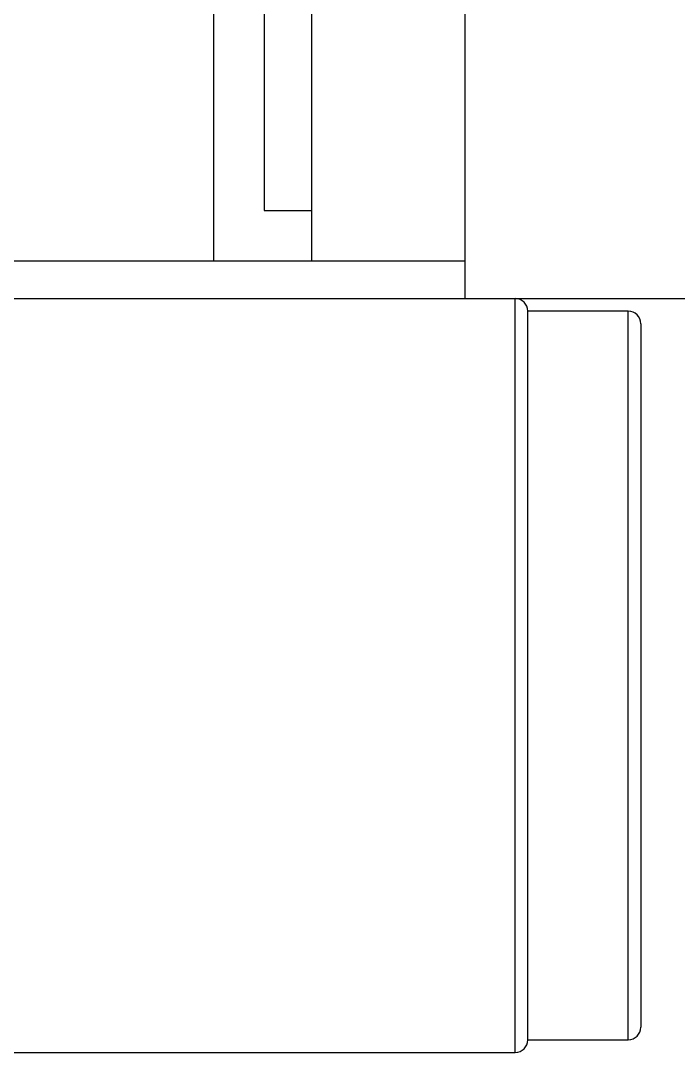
# Model space of a CAD drawing. Header units: millimetres. Extents: x -2889 to 8174, y 2447 to 8478.
# Drawn here: x 1761.32 to 1766.56, y 3462.17 to 3470.38 of the extents above; entities that cross this region are included whole.
import ezdxf

# ---------------------------------------------------------------- set-up
doc = ezdxf.new("R2010")
doc.units = ezdxf.units.MM

msp = doc.modelspace()

# ---------------------------------------------------------------- linework, layer by layer
at = {"color": 7, "linetype": 'Continuous', "lineweight": 25}
for p, q in [((1764.8563, 3542.1726), (1764.8563, 3468.1726)), ((1762.8563, 3468.4726), (1762.8563, 3488.0726)), ((1763.6353, 3486.4726), (1763.6353, 3468.4726)), ((1763.2563, 3485.7744), (1763.2563, 3468.8726)), ((1763.2563, 3468.8726), (1763.6353, 3468.8726)), ((1756.8563, 3468.4726), (1764.8563, 3468.4726)), ((1756.8563, 3468.1726), (1764.8563, 3468.1726)), ((1764.8563, 3468.1726), (1766.8563, 3468.1726)), ((1766.1563, 3468.0726), (1765.3563, 3468.0726)), ((1765.3563, 3462.2726), (1765.3563, 3468.0726)), ((1766.2563, 3467.9726), (1766.2563, 3462.3726)), ((1765.3563, 3462.2726), (1766.1563, 3462.2726)), ((1760.7563, 3462.1726), (1765.2563, 3462.1726))]:
    msp.add_line(p, q, dxfattribs=at)
at = {"color": 8, "linetype": 'Continuous', "lineweight": 25}
for p, q in [((1765.2563, 3462.1726), (1765.2563, 3468.1726)), ((1766.1563, 3462.2726), (1766.1563, 3468.0726))]:
    msp.add_line(p, q, dxfattribs=at)
at = {"color": 7, "linetype": 'Continuous', "lineweight": 25}
for centre, start, end in [((1765.2563, 3468.0726), 0, 90), ((1766.1563, 3467.9726), 0, 90), ((1766.1563, 3462.3726), 270, 0), ((1765.2563, 3462.2726), 270, 0)]:
    msp.add_arc(centre, 0.1, start, end, dxfattribs=at)

doc.saveas('drawing.dxf')
